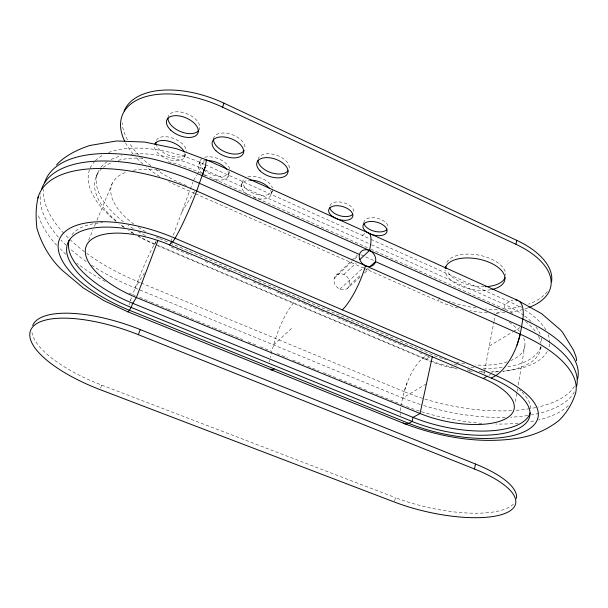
<?xml version="1.0" encoding="UTF-8"?>
<svg xmlns="http://www.w3.org/2000/svg" width="608" height="608" viewBox="0 0 608 608"><rect width="100%" height="100%" fill="white"/><g stroke="black" fill="none" stroke-linecap="round" stroke-linejoin="round"><path stroke-width="0.46" stroke-dasharray="3.04 2.28" d="M540.748 348.521L541.014 346.864M515.348 401.728L517.56 388.71M518.198 384.993L524.848 345.944M512.848 313.219A78.5 35.971 11.4 0 0 504.078 308.872L504.86 304.616L509.36 301.682A36.434 15.063 -65.5 0 1 513.023 300.2M484.09 373.829L484.439 371.974M484.614 371.047L493.871 321.959M494.046 321.039L495.262 314.564M394.645 501.167L395.42 497.648A84.444 27.808 12.8 0 0 514.406 502.938M429.058 356.676A78.341 36.168 11.3 0 1 426.58 355.65L425.744 359.48A78.5 35.971 11.4 0 0 431.634 361.828M458.082 308.013A76.023 38.927 10.7 0 1 438.543 301.173L439.333 297.57M403.02 405.164A120.376 51.376 11.7 0 1 401.333 404.48C403.917 389.941 408.508 375.318 417.65 363.5A31.525 11.324 -67.6 0 1 423.176 357.876L426.58 355.65M363.736 222.946L364.146 221.434A12.335 6.658 14.4 0 1 378.32 218.515A12.335 6.658 14.4 0 1 387.813 228.274M511.761 410.605A119.525 52.478 11.6 0 1 404.236 391.658L407.147 382.652M271.335 194.066L272.316 191.056M129.056 304.874L129.572 303.308M241.406 185.41L242.691 181.67M130.431 300.626L131.465 297.692L130.378 300.603M227.916 176.936L229.725 171.836M199.029 163.94L200.42 160.193M171.266 240.502L171.927 238.731M173.25 235.174L190 190.015M190.327 189.134L192.941 182.073M100.609 388.102L101.749 385.107A91.952 32.748 19.4 0 1 31.981 332.553M155.276 243.831L155.861 242.28M184.422 157.366L185.85 153.619A16.18 8.702 22.9 0 1 171.555 156.188A16.18 8.702 22.9 0 1 156.72 145.76M88.654 240.244L93.001 229.771M94.453 226.275L95.54 223.66M96.991 220.172L112.229 183.517M96.163 176.525L97.896 172.452M135.25 295.602L132.628 294.53L137.575 281.527A33.881 2.531 -67.1 0 1 154.569 243.876L156.446 240.738M193.595 180.31L196.749 175.074M197.197 174.321L202.669 163.552A39.619 3.443 -66.7 0 1 204.759 160.588M91.61 265.202A130.066 60.625 20.8 0 0 135.113 288.002L145.335 271.381M181.822 212.063L194.583 191.3M336.247 275.234L351.287 260.923M351.971 260.277L357.443 255.071M334.21 278.434L351.948 261.607M354.677 259.016L358.089 255.786M343.885 274.497L356.341 262.823M273.653 344.964L292.235 327.758M339.895 289.119L364.116 266.98M349.554 285.114L360.787 274.968M365.697 270.522L368.509 267.984M347.548 288.329A8.649 7.258 47.2 0 0 343.839 274.474A8.649 7.258 47.2 0 0 334.24 282.598A8.649 7.258 47.2 0 0 347.548 288.329L360.156 276.967M364.359 273.182L369.261 268.766M429.605 356.987L425.744 359.48L155.853 244.978M495.999 314.093L501.136 310.772M135.113 288.002L402.792 398.05L426.451 383.815M489.341 345.998L512.696 331.945M513.502 331.459L519.946 327.583M488.9 375.318L490.527 374.414M101.749 385.107L395.42 497.648M139.627 297.396L150.123 301.69M150.997 302.047L166.744 308.492M167.618 308.849L178.114 313.143M178.995 313.5L185.113 316.008M185.987 316.365L196.49 320.659M197.364 321.016L213.112 327.461M213.986 327.818L229.733 334.263M230.607 334.62L242.85 339.629M248.102 341.78L255.976 345.002M260.346 346.788L270.841 351.09M276.974 353.598L287.485 357.892M292.737 360.042L304.122 364.701M307.625 366.138L319.01 370.796M323.388 372.59L335.646 377.606M339.15 379.035L367.179 390.503M370.682 391.94L401.333 404.48M140.197 282.606L137.575 281.527A129.572 61.226 20.9 0 1 86.784 253.437M141.071 282.971L404.236 391.658M171.258 247.038L191.307 255.565M205.246 261.493L207.86 262.61M212.215 264.457L231.39 272.612M240.973 276.693L243.588 277.803M244.462 278.175L248.816 280.03M253.171 281.884L267.117 287.812M267.984 288.184L272.346 290.039M276.701 291.893L279.315 293.003M280.189 293.375L284.544 295.23M285.418 295.602L291.513 298.194M292.387 298.566L302.845 303.012M303.711 303.384L308.074 305.239M308.94 305.611L320.272 310.43M321.146 310.794L325.5 312.649M326.374 313.021L332.47 315.62M337.698 317.84L343.801 320.439M344.668 320.804L361.228 327.849M362.102 328.221L369.945 331.558M378.655 335.266L405.673 346.758M419.611 352.686L425.714 355.285M156.302 244.614L423.176 357.876A86.214 39.824 11.3 0 0 429.856 360.529M159.684 238.602L169.275 242.691M170.149 243.063L432.691 354.988A62.746 28.728 11.4 0 0 445.9 359.716M186.451 185.577L178.653 182.126A81.92 45.235 22.1 0 1 156.279 169.716M194.636 193.42L177.278 185.752A82.095 45.053 22 0 1 168.705 181.632M195.51 193.808L363.029 267.809M363.896 268.196L438.543 301.173M360.901 254.767L373.905 260.558M204.463 169.731L200.131 167.785A84.778 42.066 21.2 0 0 130.834 154.25M205.322 170.118L370.675 244.363M371.541 244.75L504.86 304.616A78.341 36.168 11.3 0 1 523.853 315.43M201.142 173.234L198.542 172.072A84.968 41.838 21.1 0 0 167.094 161.523M204.6 174.785L367.323 247.638M370.789 249.189L504.078 308.872M204.394 164.327L202.669 163.552A93.313 46.322 21.2 0 0 107.555 152.92M205.261 164.715L370.12 238.967M370.979 239.362L509.36 301.682A86.214 39.824 11.3 0 1 521.504 307.914M574.362 391.879A119.951 51.931 11.7 0 1 531.354 414.93M527.767 415.522A119.951 51.931 11.7 0 1 510.629 417.21M505.286 417.407A119.951 51.931 11.7 0 1 421.26 404.761M420.348 404.472A119.951 51.931 11.7 0 1 402.792 398.05M574.446 386.338A119.525 52.478 11.6 0 1 537.814 407.102M535.899 407.527A119.525 52.478 11.6 0 1 530.662 408.53M529.766 408.682A119.525 52.478 11.6 0 1 515.652 410.354M547.322 351.508A86.214 39.824 11.3 0 1 502.786 371.245M499.191 371.488A86.214 39.824 11.3 0 1 491.728 371.701M482.22 371.442A86.214 39.824 11.3 0 1 478.519 371.192M470.06 370.325A86.214 39.824 11.3 0 1 466.29 369.808M454.153 367.597A86.214 39.824 11.3 0 1 430.722 360.848M524.651 309.822A86.214 39.824 11.3 0 1 545.999 330.06M548.196 334.674A86.214 39.824 11.3 0 1 549.67 343.034M549.617 343.923A86.214 39.824 11.3 0 1 548.75 348.224M540.801 346.925A78.341 36.168 11.3 0 1 506.753 366.951M502.162 367.551A78.341 36.168 11.3 0 1 481.414 368.091M473.951 367.536A78.341 36.168 11.3 0 1 468.259 366.882M457.239 365.036A78.341 36.168 11.3 0 1 451.866 363.858M524.643 316.016A78.341 36.168 11.3 0 1 531.058 321.457M535.914 326.899A78.341 36.168 11.3 0 1 540.2 334.4M541.28 338.124A78.341 36.168 11.3 0 1 541.53 343.528M293.634 302.898A32.665 7.25 -67.4 0 0 275.576 338.527L271.715 351.447A32.832 7.319 -67.5 0 0 270.233 357.588M362.33 235.463A37.954 9.758 -66.2 0 1 365.651 233.221M154.569 243.876A93.313 46.322 21.2 0 1 138.578 236.162M133.775 233.442A93.313 46.322 21.2 0 1 128.934 230.493M124.245 227.392A93.313 46.322 21.2 0 1 119.768 224.185M116.166 221.418A93.313 46.322 21.2 0 1 89.84 168.933M90.182 168.127A93.313 46.322 21.2 0 1 94.719 161.34M95.388 160.656A93.313 46.322 21.2 0 1 103.292 154.911M145.449 235.577A84.778 42.066 21.2 0 1 138.191 231.61M133.342 228.661A84.778 42.066 21.2 0 1 127.9 225.028M123.5 221.798A84.778 42.066 21.2 0 1 100.487 167.907M101.042 167.192A84.778 42.066 21.2 0 1 107.107 161.736M111.082 159.456A84.778 42.066 21.2 0 1 121.661 155.754M540.938 346.788A78.5 35.971 11.4 0 1 503.31 371.26M497.747 371.815A78.5 35.971 11.4 0 1 491.264 372.126M484.553 372.111A78.5 35.971 11.4 0 1 480.677 371.967M472.249 371.306A78.5 35.971 11.4 0 1 469.399 370.979M457.36 369.056A78.5 35.971 11.4 0 1 432.501 362.148M525.456 321.442A78.5 35.971 11.4 0 1 535.77 331.854M538.528 336.368A78.5 35.971 11.4 0 1 540.763 343.201M523.655 338.018A62.746 28.728 11.4 0 1 510.826 360.544M507.292 361.836A62.746 28.728 11.4 0 1 475.418 364.967M464.618 363.835A62.746 28.728 11.4 0 1 456.547 362.398M509.208 322.248A62.746 28.728 11.4 0 1 520.015 331.976M86.275 261.569A130.066 60.625 20.8 0 1 70.171 248.877M66.196 245.222A130.066 60.625 20.8 0 1 61.028 240.031M58.391 237.143A130.066 60.625 20.8 0 1 40.554 193.663M84.482 251.727A129.572 61.226 20.9 0 1 64.562 234.103M63.893 233.381A129.572 61.226 20.9 0 1 43.396 189.453M154.979 244.606A84.968 41.838 21.1 0 1 138.252 236.39M133.418 233.548A84.968 41.838 21.1 0 1 128.66 230.493M124.108 227.316A84.968 41.838 21.1 0 1 120.528 224.603M116.06 220.902A84.968 41.838 21.1 0 1 102.539 167.99M103.276 167.382A84.968 41.838 21.1 0 1 111.082 162.8M118.233 160.36A84.968 41.838 21.1 0 1 143.982 158.202M131.754 294.166A130.568 60.017 20.7 0 1 127.376 292.319M105.23 281.527A130.568 60.017 20.7 0 1 76.775 263.218M65.991 254.319A130.568 60.017 20.7 0 1 60.222 248.854M56.795 245.298A130.568 60.017 20.7 0 1 38.03 213.666M568.282 405.559A120.376 51.376 11.7 0 1 538.498 419.984M533.748 421.032A120.376 51.376 11.7 0 1 528.481 421.975M518.236 423.259A120.376 51.376 11.7 0 1 495.839 424.027M481.756 423.343A120.376 51.376 11.7 0 1 403.872 405.506M400.414 415.142A31.677 11.423 -67.8 0 1 400.368 413.425M400.474 410.651A31.677 11.423 -67.8 0 1 400.801 407.656M269.557 361.988A32.832 7.319 -67.5 0 1 269.762 360.316M158.81 238.23A67.906 33.41 21.1 0 1 154.584 236.345M145.57 231.709A67.906 33.41 21.1 0 1 138.404 227.324M133.866 224.147A67.906 33.41 21.1 0 1 127.232 171.775M133.312 170.255A67.906 33.41 21.1 0 1 157.32 169.982M158.262 170.103A67.906 33.41 21.1 0 1 159.98 170.346M71.888 234.764A87.871 38.289 20.4 0 1 102.638 222.695M519.483 389.812A80.978 32.741 12 0 1 520.767 390.974M521.976 392.13A80.978 32.741 12 0 1 530.769 409.374M527.904 307.906A76.023 38.927 10.7 0 1 510.424 312.026M504.997 312.603A76.023 38.927 10.7 0 1 493.802 312.983M487.38 312.763A76.023 38.927 10.7 0 1 469.908 310.665M159.714 176.518A82.095 45.053 22 0 1 146.353 167.025M142.903 164.092A82.095 45.053 22 0 1 136.192 157.54M133.236 154.166A82.095 45.053 22 0 1 125.073 141.976M150.852 165.786A81.92 45.235 22.1 0 1 141.596 157.852M138.951 155.207A81.92 45.235 22.1 0 1 129.276 142.964M127.444 139.832A81.92 45.235 22.1 0 1 122.185 122.907M547.344 291.513A75.871 39.102 10.6 0 1 528.55 304.167M521.428 306.364A75.871 39.102 10.6 0 1 503.842 309.062M497.321 309.328A75.871 39.102 10.6 0 1 485.328 308.932M476.11 307.929A75.871 39.102 10.6 0 1 448.894 301.34M484.454 286.695A30.294 15.588 10.7 0 1 446.918 270.606M446.819 262.474A30.294 15.588 10.7 0 1 480.206 255.398A30.294 15.588 10.7 0 1 505.651 275.196M490.937 289.697A30.354 15.512 10.7 0 1 460.613 285.98A30.354 15.512 10.7 0 1 445.041 270.165M167.937 118.248A16.857 9.454 23.2 0 1 186.246 113.483A16.857 9.454 23.2 0 1 199.12 129.854M156.378 140.326A16.18 8.702 22.9 0 1 173.272 138.35A16.18 8.702 22.9 0 1 186.451 151.415M229.847 171.821A15.869 8.58 21 0 1 220.286 176.404A15.869 8.58 21 0 1 205.223 170.985M203.802 169.814A15.869 8.58 21 0 1 202.061 158.468M204.6 157.305A15.869 8.58 21 0 1 219.518 159.228A15.869 8.58 21 0 1 229.71 168.659M213.522 139.126A16.515 9.318 21.2 0 1 230.227 134.041A16.515 9.318 21.2 0 1 244.994 148.238M258.058 159.524A16.234 9.158 19.1 0 1 275.204 154.789A16.234 9.158 19.1 0 1 289.15 168.522M272.559 190.312A15.603 8.436 19.2 0 1 252.51 192.903A15.603 8.436 19.2 0 1 245.252 177.977M247.882 176.882A15.603 8.436 19.2 0 1 262.785 178.851A15.603 8.436 19.2 0 1 272.437 187.986M270.56 190.106A15.633 8.398 19.2 0 1 266.988 198.352A15.633 8.398 19.2 0 1 251.332 196.642M247.882 194.796A15.633 8.398 19.2 0 1 249.044 180.234M227.856 171.152A15.899 8.542 21 0 1 212.838 179.109M205.443 175.796A15.899 8.542 21 0 1 203.125 174.124M202.434 173.531A15.899 8.542 21 0 1 205.603 160.626M184.84 153.528A16.211 8.664 22.8 0 1 170.954 160.117A16.211 8.664 22.8 0 1 154.386 146.315M329.87 205.861A12.441 6.787 15.8 0 1 343.801 202.745A12.441 6.787 15.8 0 1 353.765 212.77"/><path stroke-width="0.91" d="M516.967 345.2L520.235 334.21L522.865 319.086A36.434 15.063 -65.5 0 0 515.683 299.942M474.536 469.011L138.396 334.689A92.18 32.422 19.4 0 0 31.874 328.016A92.18 32.422 19.4 0 0 100.039 389.606L394.455 502.048A84.634 27.52 12.8 0 0 505.461 513.258A84.634 27.52 12.8 0 0 474.536 469.011L475.456 464.018L140.281 329.589A91.952 32.748 19.4 0 0 32.672 325.485M528.816 307.564A76.023 38.927 10.7 0 0 515.987 244.317L516.716 240.342L224.025 103.193A81.92 45.235 22.1 0 0 124.108 110.952M432.303 356.79L420.029 413.501L413.037 417.384L412.14 421.45L408.713 423.335A31.677 11.423 -67.8 0 1 403.089 422.803M37.909 198.056A130.568 60.017 20.7 0 1 196.68 190.988L520.235 334.21C517.37 346.849 511.716 358.948 503.333 368.874A36.609 15.23 -65.8 0 1 495.877 375.577L491.31 378.077L172.657 242.068A88.076 38.023 20.3 0 0 69.206 240.335A88.076 38.023 20.3 0 0 131.168 307.443L412.14 421.45A81.153 32.505 12.1 0 0 519.521 427.986A81.153 32.505 12.1 0 0 491.31 378.077M38.395 196.346C35.606 206.522 35.781 217.497 36.837 227.932C41.466 243.899 49.757 258.332 61.765 269.914L83.235 287.888L104.272 300.808L127.764 311.782L404.244 423.571C439.926 437.099 478.884 444.083 516.914 438.376C532.296 436.134 546.721 430.168 558.927 420.493C566.61 413.204 572.28 403.454 575.571 393.422A120.376 51.376 11.7 0 0 520.235 334.21M205.101 167.147L196.68 190.988A39.824 3.481 -66.8 0 1 175.081 238.245L172.657 242.068M44.787 182.256A129.572 61.226 20.9 0 1 202.289 175.712L205.428 166.189L206.393 159.881L176.426 148.671L144.788 142.067L116.569 140.965L89.786 145.487C78.037 149.363 64.965 155.58 56.506 164.92M138.396 334.689L140.281 329.589M124.693 141.2A82.095 45.053 22 0 1 142.979 97.531A82.095 45.053 22 0 1 222.551 107.175L224.025 103.193M157.806 240.882L136.382 297.54L132.742 303.308L131.168 307.443L129.398 310.247A34.063 2.554 -67.2 0 1 127.764 311.782M169.617 244.948L483.216 378.465A64.722 26.152 12 0 1 505.909 418.631A64.722 26.152 12 0 1 420.029 413.501L136.382 297.54A70.216 30.567 20.4 0 1 87.354 243.854A70.216 30.567 20.4 0 1 169.617 244.948L171.996 241.194M359.807 259.578L369.497 250.496A37.954 9.758 -66.2 0 0 368.304 232.902M369.907 266.714L375.524 261.638L521.558 326.618A119.951 51.931 11.7 0 1 576.589 386.202M483.216 378.465L487.282 376.215M359.45 254.486L199.492 183.32A130.066 60.625 20.8 0 0 41.602 189.27M202.289 175.712L522.865 319.086A119.525 52.478 11.6 0 1 577.6 379.027M206.089 159.608L517.484 300.306M222.551 107.175L515.987 244.317M519.088 301.158L541.576 313.629L560.257 329.688L562.468 332.188L573.564 350.223L576.118 357.086L576.65 360.742M365.499 265.719A38.144 9.872 -66.3 0 1 342.357 309.86M274.178 368.866A32.832 7.319 -67.5 0 1 270.324 369.117M69.137 240.244A87.871 38.289 20.4 0 0 132.742 303.308L413.037 417.384A80.978 32.741 12 0 0 530.222 412.794M516.716 240.342A75.871 39.102 10.6 0 1 551.54 281.93M505.073 277.582A30.294 15.588 10.7 0 1 485.366 286.672M446.044 268.075A30.294 15.588 10.7 0 1 445.862 266.418M445.178 268.554A30.354 15.512 10.7 0 1 490.268 262.778A30.354 15.512 10.7 0 1 491.864 289.514M198.664 130.545A16.857 9.454 23.2 0 1 180.819 131.685A16.857 9.454 23.2 0 1 167.937 118.248M156.423 145.107A16.18 8.702 22.9 0 1 155.884 142.576M244.158 150.51A16.515 9.318 21.2 0 1 226.275 152.372A16.515 9.318 21.2 0 1 213.522 139.126M288.162 170.696A16.234 9.158 19.1 0 1 270.704 172.566A16.234 9.158 19.1 0 1 257.997 160.337M249.918 180.181A15.633 8.398 19.2 0 1 269.633 188.662M207.374 160.535A15.899 8.542 21 0 1 226.602 169.222M154.873 144.073A16.211 8.664 22.8 0 1 169.29 141.33A16.211 8.664 22.8 0 1 184.3 152.008M386.779 229.771A12.335 6.658 14.4 0 1 373.684 231.055A12.335 6.658 14.4 0 1 363.979 223.182M352.815 214.32A12.441 6.787 15.8 0 1 339.88 215.741A12.441 6.787 15.8 0 1 329.802 207.662M475.456 464.018A84.444 27.808 12.8 0 1 516.466 498.393M408.713 423.335L129.398 310.247A96.946 41.876 20.3 0 1 61.02 236.269A96.946 41.876 20.3 0 1 175.081 238.245L495.877 375.577A89.315 35.796 12.1 0 1 526.756 430.456A89.315 35.796 12.1 0 1 408.713 423.335M359.533 258.841A9.12 7.486 47.3 0 0 373.464 264.974A9.12 7.486 47.3 0 0 369.436 250.466A9.12 7.486 47.3 0 0 359.533 258.841M260.095 170.833A16.272 9.12 19.1 0 0 286.93 174.549A16.272 9.12 19.1 0 0 270.043 157.844A16.272 9.12 19.1 0 0 260.095 170.833M215.931 150.723A16.553 9.28 21.1 0 0 242.812 154.364A16.553 9.28 21.1 0 0 224.93 137.096A16.553 9.28 21.1 0 0 215.931 150.723M170.734 130.142A16.895 9.416 23.1 0 0 197.661 133.707A16.895 9.416 23.1 0 0 178.729 115.854A16.895 9.416 23.1 0 0 170.734 130.142M366.981 232.21A12.358 6.635 14.4 0 0 386.84 232.081A12.358 6.635 14.4 0 0 371.199 221.456A12.358 6.635 14.4 0 0 366.981 232.21M332.979 216.843A12.464 6.756 15.8 0 0 352.708 216.57A12.464 6.756 15.8 0 0 336.589 205.702A12.464 6.756 15.8 0 0 332.979 216.843"/></g></svg>
